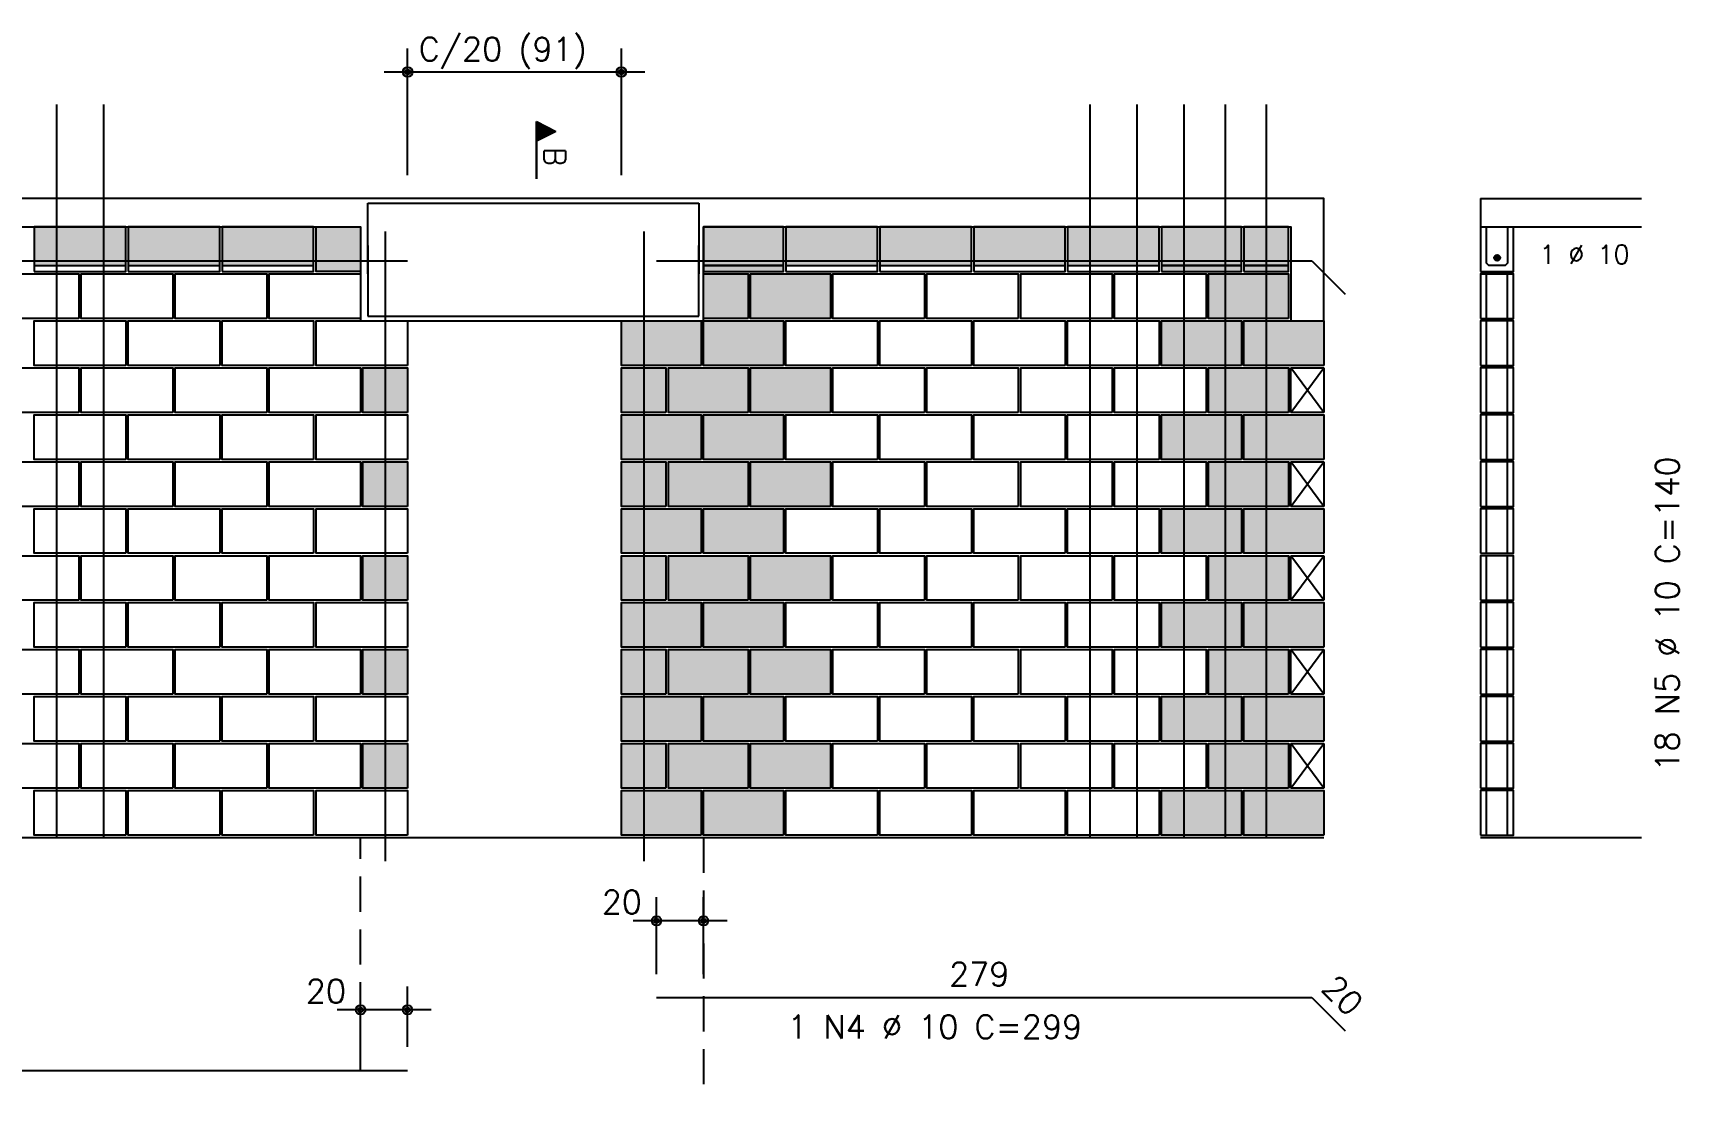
# Model space of a CAD drawing. Extents: x -1.9 to 86, y -1.6 to 61.
# Drawn here: x 50.11 to 64.12, y 20.91 to 29.89 of the extents above; entities that cross this region are included whole.
import ezdxf

# ---------------------------------------------------------------- set-up
doc = ezdxf.new("R2010")
doc.units = 0
doc.header["$MEASUREMENT"] = 0
doc.linetypes.add('ESTILO_TQS_0001', pattern=[0.45, 0.3, -0.15])
for name, color, linetype in [('PENA_01', 1, 'CONTINUOUS'), ('PENA_02', 2, 'CONTINUOUS'), ('PENA_03', 3, 'CONTINUOUS'), ('PENA_05', 5, 'CONTINUOUS'), ('PENA_09', 254, 'CONTINUOUS'), ('PENA_21', 100, 'CONTINUOUS'), ('PENA_23', 50, 'CONTINUOUS')]:
    doc.layers.add(name, color=color, linetype=linetype)
doc.styles.get("Standard").update_dxf_attribs({"font": 'ROMANS.SHX'})

msp = doc.modelspace()

# ---------------------------------------------------------------- linework, layer by layer
at = {"layer": 'PENA_01', "linetype": 'Continuous'}
for p, q in [((53.296, 28.678), (53.296, 29.755)), ((55.116, 28.678), (55.116, 29.755)), ((55.316, 29.555), (53.096, 29.555)), ((50.116, 27.908), (50.896, 27.908)), ((50.916, 27.908), (51.696, 27.908)), ((51.716, 27.908), (52.496, 27.908)), ((55.816, 27.908), (56.496, 27.908)), ((56.516, 27.908), (57.296, 27.908)), ((57.316, 27.908), (58.096, 27.908)), ((58.116, 27.908), (58.896, 27.908)), ((58.916, 27.908), (59.696, 27.908)), ((59.716, 27.908), (60.396, 27.908)), ((60.416, 27.908), (60.796, 27.908)), ((55.416, 21.876), (55.416, 22.53)), ((55.816, 21.876), (55.816, 22.53)), ((56.016, 22.33), (55.216, 22.33)), ((52.896, 21.257), (52.896, 21.771)), ((53.296, 21.257), (53.296, 21.771)), ((53.496, 21.571), (52.696, 21.571))]:
    msp.add_line(p, q, dxfattribs=at)
at = {"layer": 'PENA_01', "linetype": 'ESTILO_TQS_0001'}
for p, q in [((52.896, 21.057), (52.896, 23.038)), ((55.816, 23.038), (55.816, 19.394))]:
    msp.add_line(p, q, dxfattribs=at)
at = {"layer": 'PENA_02', "linetype": 'Continuous'}
for p, q in [((42.116, 28.238), (52.896, 28.238)), ((52.896, 28.238), (52.896, 27.438)), ((55.816, 27.438), (55.816, 28.238)), ((52.906, 27.438), (55.816, 27.438)), ((60.816, 26.658), (60.816, 27.038)), ((60.816, 27.038), (61.096, 27.038)), ((61.096, 27.038), (61.096, 26.658)), ((61.096, 26.658), (60.816, 26.658)), ((60.816, 25.858), (60.816, 26.238)), ((60.816, 26.238), (61.096, 26.238)), ((61.096, 26.238), (61.096, 25.858)), ((61.096, 25.858), (60.816, 25.858)), ((60.816, 25.058), (60.816, 25.438)), ((60.816, 25.438), (61.096, 25.438)), ((61.096, 25.438), (61.096, 25.058)), ((61.096, 25.058), (60.816, 25.058)), ((60.816, 24.258), (60.816, 24.638)), ((60.816, 24.638), (61.096, 24.638)), ((61.096, 24.638), (61.096, 24.258)), ((61.096, 24.258), (60.816, 24.258)), ((60.816, 23.458), (60.816, 23.838)), ((60.816, 23.838), (61.096, 23.838)), ((61.096, 23.838), (61.096, 23.458)), ((61.096, 23.458), (60.816, 23.458)), ((49.296, 23.038), (61.096, 23.038))]:
    msp.add_line(p, q, dxfattribs=at)
for points in [[(55.816, 28.238), (60.816, 28.238), (60.816, 27.438), (61.096, 27.438), (61.096, 28.478), (33.916, 28.478), (33.916, 27.438), (34.196, 27.438), (34.196, 28.238), (39.196, 28.238)], [(50.116, 27.858), (50.896, 27.858), (50.896, 28.238), (50.116, 28.238), (50.116, 27.858)], [(50.916, 27.858), (51.696, 27.858), (51.696, 28.238), (50.916, 28.238), (50.916, 27.858)], [(51.716, 27.858), (52.496, 27.858), (52.496, 28.238), (51.716, 28.238), (51.716, 27.858)], [(52.896, 27.858), (52.516, 27.858), (52.516, 28.238), (52.896, 28.238), (52.896, 27.858)], [(55.816, 27.858), (56.496, 27.858), (56.496, 28.238), (55.816, 28.238), (55.816, 27.858)], [(56.516, 27.858), (57.296, 27.858), (57.296, 28.238), (56.516, 28.238), (56.516, 27.858)], [(57.316, 27.858), (58.096, 27.858), (58.096, 28.238), (57.316, 28.238), (57.316, 27.858)], [(58.116, 27.858), (58.896, 27.858), (58.896, 28.238), (58.116, 28.238), (58.116, 27.858)], [(58.916, 27.858), (59.696, 27.858), (59.696, 28.238), (58.916, 28.238), (58.916, 27.858)], [(59.716, 27.858), (60.396, 27.858), (60.396, 28.238), (59.716, 28.238), (59.716, 27.858)], [(60.416, 27.858), (60.796, 27.858), (60.796, 28.238), (60.416, 28.238), (60.416, 27.858)], [(50.496, 27.458), (49.716, 27.458), (49.716, 27.838), (50.496, 27.838), (50.496, 27.458)], [(51.296, 27.458), (50.516, 27.458), (50.516, 27.838), (51.296, 27.838), (51.296, 27.458)], [(52.096, 27.458), (51.316, 27.458), (51.316, 27.838), (52.096, 27.838), (52.096, 27.458)], [(52.896, 27.458), (52.116, 27.458), (52.116, 27.838), (52.896, 27.838), (52.896, 27.458)], [(56.196, 27.458), (55.816, 27.458), (55.816, 27.838), (56.196, 27.838), (56.196, 27.458)], [(56.896, 27.458), (56.216, 27.458), (56.216, 27.838), (56.896, 27.838), (56.896, 27.458)], [(57.696, 27.458), (56.916, 27.458), (56.916, 27.838), (57.696, 27.838), (57.696, 27.458)], [(58.496, 27.458), (57.716, 27.458), (57.716, 27.838), (58.496, 27.838), (58.496, 27.458)], [(59.296, 27.458), (58.516, 27.458), (58.516, 27.838), (59.296, 27.838), (59.296, 27.458)], [(60.096, 27.458), (59.316, 27.458), (59.316, 27.838), (60.096, 27.838), (60.096, 27.458)], [(60.796, 27.458), (60.116, 27.458), (60.116, 27.838), (60.796, 27.838), (60.796, 27.458)], [(50.896, 27.058), (50.116, 27.058), (50.116, 27.438), (50.896, 27.438), (50.896, 27.058)], [(51.696, 27.058), (50.916, 27.058), (50.916, 27.438), (51.696, 27.438), (51.696, 27.058)], [(52.496, 27.058), (51.716, 27.058), (51.716, 27.438), (52.496, 27.438), (52.496, 27.058)], [(53.296, 27.058), (52.516, 27.058), (52.516, 27.438), (53.296, 27.438), (53.296, 27.058)], [(55.796, 27.058), (55.116, 27.058), (55.116, 27.438), (55.796, 27.438), (55.796, 27.058)], [(56.496, 27.058), (55.816, 27.058), (55.816, 27.438), (56.496, 27.438), (56.496, 27.058)], [(57.296, 27.058), (56.516, 27.058), (56.516, 27.438), (57.296, 27.438), (57.296, 27.058)], [(58.096, 27.058), (57.316, 27.058), (57.316, 27.438), (58.096, 27.438), (58.096, 27.058)], [(58.896, 27.058), (58.116, 27.058), (58.116, 27.438), (58.896, 27.438), (58.896, 27.058)], [(59.696, 27.058), (58.916, 27.058), (58.916, 27.438), (59.696, 27.438), (59.696, 27.058)], [(60.396, 27.058), (59.716, 27.058), (59.716, 27.438), (60.396, 27.438), (60.396, 27.058)], [(61.096, 27.058), (60.416, 27.058), (60.416, 27.438), (61.096, 27.438), (61.096, 27.058)], [(50.496, 26.658), (49.716, 26.658), (49.716, 27.038), (50.496, 27.038), (50.496, 26.658)], [(51.296, 26.658), (50.516, 26.658), (50.516, 27.038), (51.296, 27.038), (51.296, 26.658)], [(52.096, 26.658), (51.316, 26.658), (51.316, 27.038), (52.096, 27.038), (52.096, 26.658)], [(52.896, 26.658), (52.116, 26.658), (52.116, 27.038), (52.896, 27.038), (52.896, 26.658)], [(53.296, 26.658), (52.916, 26.658), (52.916, 27.038), (53.296, 27.038), (53.296, 26.658)], [(55.496, 26.658), (55.116, 26.658), (55.116, 27.038), (55.496, 27.038), (55.496, 26.658)], [(56.196, 26.658), (55.516, 26.658), (55.516, 27.038), (56.196, 27.038), (56.196, 26.658)], [(56.896, 26.658), (56.216, 26.658), (56.216, 27.038), (56.896, 27.038), (56.896, 26.658)], [(57.696, 26.658), (56.916, 26.658), (56.916, 27.038), (57.696, 27.038), (57.696, 26.658)], [(58.496, 26.658), (57.716, 26.658), (57.716, 27.038), (58.496, 27.038), (58.496, 26.658)], [(59.296, 26.658), (58.516, 26.658), (58.516, 27.038), (59.296, 27.038), (59.296, 26.658)], [(60.096, 26.658), (59.316, 26.658), (59.316, 27.038), (60.096, 27.038), (60.096, 26.658)], [(60.796, 26.658), (60.116, 26.658), (60.116, 27.038), (60.796, 27.038), (60.796, 26.658)], [(50.896, 26.258), (50.116, 26.258), (50.116, 26.638), (50.896, 26.638), (50.896, 26.258)], [(51.696, 26.258), (50.916, 26.258), (50.916, 26.638), (51.696, 26.638), (51.696, 26.258)], [(52.496, 26.258), (51.716, 26.258), (51.716, 26.638), (52.496, 26.638), (52.496, 26.258)], [(53.296, 26.258), (52.516, 26.258), (52.516, 26.638), (53.296, 26.638), (53.296, 26.258)], [(55.796, 26.258), (55.116, 26.258), (55.116, 26.638), (55.796, 26.638), (55.796, 26.258)], [(56.496, 26.258), (55.816, 26.258), (55.816, 26.638), (56.496, 26.638), (56.496, 26.258)], [(57.296, 26.258), (56.516, 26.258), (56.516, 26.638), (57.296, 26.638), (57.296, 26.258)], [(58.096, 26.258), (57.316, 26.258), (57.316, 26.638), (58.096, 26.638), (58.096, 26.258)], [(58.896, 26.258), (58.116, 26.258), (58.116, 26.638), (58.896, 26.638), (58.896, 26.258)], [(59.696, 26.258), (58.916, 26.258), (58.916, 26.638), (59.696, 26.638), (59.696, 26.258)], [(60.396, 26.258), (59.716, 26.258), (59.716, 26.638), (60.396, 26.638), (60.396, 26.258)], [(61.096, 26.258), (60.416, 26.258), (60.416, 26.638), (61.096, 26.638), (61.096, 26.258)], [(50.496, 25.858), (49.716, 25.858), (49.716, 26.238), (50.496, 26.238), (50.496, 25.858)], [(51.296, 25.858), (50.516, 25.858), (50.516, 26.238), (51.296, 26.238), (51.296, 25.858)], [(52.096, 25.858), (51.316, 25.858), (51.316, 26.238), (52.096, 26.238), (52.096, 25.858)], [(52.896, 25.858), (52.116, 25.858), (52.116, 26.238), (52.896, 26.238), (52.896, 25.858)], [(53.296, 25.858), (52.916, 25.858), (52.916, 26.238), (53.296, 26.238), (53.296, 25.858)], [(55.496, 25.858), (55.116, 25.858), (55.116, 26.238), (55.496, 26.238), (55.496, 25.858)], [(56.196, 25.858), (55.516, 25.858), (55.516, 26.238), (56.196, 26.238), (56.196, 25.858)], [(56.896, 25.858), (56.216, 25.858), (56.216, 26.238), (56.896, 26.238), (56.896, 25.858)], [(57.696, 25.858), (56.916, 25.858), (56.916, 26.238), (57.696, 26.238), (57.696, 25.858)], [(58.496, 25.858), (57.716, 25.858), (57.716, 26.238), (58.496, 26.238), (58.496, 25.858)], [(59.296, 25.858), (58.516, 25.858), (58.516, 26.238), (59.296, 26.238), (59.296, 25.858)], [(60.096, 25.858), (59.316, 25.858), (59.316, 26.238), (60.096, 26.238), (60.096, 25.858)], [(60.796, 25.858), (60.116, 25.858), (60.116, 26.238), (60.796, 26.238), (60.796, 25.858)], [(50.896, 25.458), (50.116, 25.458), (50.116, 25.838), (50.896, 25.838), (50.896, 25.458)], [(51.696, 25.458), (50.916, 25.458), (50.916, 25.838), (51.696, 25.838), (51.696, 25.458)], [(52.496, 25.458), (51.716, 25.458), (51.716, 25.838), (52.496, 25.838), (52.496, 25.458)], [(53.296, 25.458), (52.516, 25.458), (52.516, 25.838), (53.296, 25.838), (53.296, 25.458)], [(55.796, 25.458), (55.116, 25.458), (55.116, 25.838), (55.796, 25.838), (55.796, 25.458)], [(56.496, 25.458), (55.816, 25.458), (55.816, 25.838), (56.496, 25.838), (56.496, 25.458)], [(57.296, 25.458), (56.516, 25.458), (56.516, 25.838), (57.296, 25.838), (57.296, 25.458)], [(58.096, 25.458), (57.316, 25.458), (57.316, 25.838), (58.096, 25.838), (58.096, 25.458)], [(58.896, 25.458), (58.116, 25.458), (58.116, 25.838), (58.896, 25.838), (58.896, 25.458)], [(59.696, 25.458), (58.916, 25.458), (58.916, 25.838), (59.696, 25.838), (59.696, 25.458)], [(60.396, 25.458), (59.716, 25.458), (59.716, 25.838), (60.396, 25.838), (60.396, 25.458)], [(61.096, 25.458), (60.416, 25.458), (60.416, 25.838), (61.096, 25.838), (61.096, 25.458)], [(50.496, 25.058), (49.716, 25.058), (49.716, 25.438), (50.496, 25.438), (50.496, 25.058)], [(51.296, 25.058), (50.516, 25.058), (50.516, 25.438), (51.296, 25.438), (51.296, 25.058)], [(52.096, 25.058), (51.316, 25.058), (51.316, 25.438), (52.096, 25.438), (52.096, 25.058)], [(52.896, 25.058), (52.116, 25.058), (52.116, 25.438), (52.896, 25.438), (52.896, 25.058)], [(53.296, 25.058), (52.916, 25.058), (52.916, 25.438), (53.296, 25.438), (53.296, 25.058)], [(55.496, 25.058), (55.116, 25.058), (55.116, 25.438), (55.496, 25.438), (55.496, 25.058)], [(56.196, 25.058), (55.516, 25.058), (55.516, 25.438), (56.196, 25.438), (56.196, 25.058)], [(56.896, 25.058), (56.216, 25.058), (56.216, 25.438), (56.896, 25.438), (56.896, 25.058)], [(57.696, 25.058), (56.916, 25.058), (56.916, 25.438), (57.696, 25.438), (57.696, 25.058)], [(58.496, 25.058), (57.716, 25.058), (57.716, 25.438), (58.496, 25.438), (58.496, 25.058)], [(59.296, 25.058), (58.516, 25.058), (58.516, 25.438), (59.296, 25.438), (59.296, 25.058)], [(60.096, 25.058), (59.316, 25.058), (59.316, 25.438), (60.096, 25.438), (60.096, 25.058)], [(60.796, 25.058), (60.116, 25.058), (60.116, 25.438), (60.796, 25.438), (60.796, 25.058)], [(50.896, 24.658), (50.116, 24.658), (50.116, 25.038), (50.896, 25.038), (50.896, 24.658)], [(51.696, 24.658), (50.916, 24.658), (50.916, 25.038), (51.696, 25.038), (51.696, 24.658)], [(52.496, 24.658), (51.716, 24.658), (51.716, 25.038), (52.496, 25.038), (52.496, 24.658)], [(53.296, 24.658), (52.516, 24.658), (52.516, 25.038), (53.296, 25.038), (53.296, 24.658)], [(55.796, 24.658), (55.116, 24.658), (55.116, 25.038), (55.796, 25.038), (55.796, 24.658)], [(56.496, 24.658), (55.816, 24.658), (55.816, 25.038), (56.496, 25.038), (56.496, 24.658)], [(57.296, 24.658), (56.516, 24.658), (56.516, 25.038), (57.296, 25.038), (57.296, 24.658)], [(58.096, 24.658), (57.316, 24.658), (57.316, 25.038), (58.096, 25.038), (58.096, 24.658)], [(58.896, 24.658), (58.116, 24.658), (58.116, 25.038), (58.896, 25.038), (58.896, 24.658)], [(59.696, 24.658), (58.916, 24.658), (58.916, 25.038), (59.696, 25.038), (59.696, 24.658)], [(60.396, 24.658), (59.716, 24.658), (59.716, 25.038), (60.396, 25.038), (60.396, 24.658)], [(61.096, 24.658), (60.416, 24.658), (60.416, 25.038), (61.096, 25.038), (61.096, 24.658)], [(50.496, 24.258), (49.716, 24.258), (49.716, 24.638), (50.496, 24.638), (50.496, 24.258)], [(51.296, 24.258), (50.516, 24.258), (50.516, 24.638), (51.296, 24.638), (51.296, 24.258)], [(52.096, 24.258), (51.316, 24.258), (51.316, 24.638), (52.096, 24.638), (52.096, 24.258)], [(52.896, 24.258), (52.116, 24.258), (52.116, 24.638), (52.896, 24.638), (52.896, 24.258)], [(53.296, 24.258), (52.916, 24.258), (52.916, 24.638), (53.296, 24.638), (53.296, 24.258)], [(55.496, 24.258), (55.116, 24.258), (55.116, 24.638), (55.496, 24.638), (55.496, 24.258)], [(56.196, 24.258), (55.516, 24.258), (55.516, 24.638), (56.196, 24.638), (56.196, 24.258)], [(56.896, 24.258), (56.216, 24.258), (56.216, 24.638), (56.896, 24.638), (56.896, 24.258)], [(57.696, 24.258), (56.916, 24.258), (56.916, 24.638), (57.696, 24.638), (57.696, 24.258)], [(58.496, 24.258), (57.716, 24.258), (57.716, 24.638), (58.496, 24.638), (58.496, 24.258)], [(59.296, 24.258), (58.516, 24.258), (58.516, 24.638), (59.296, 24.638), (59.296, 24.258)], [(60.096, 24.258), (59.316, 24.258), (59.316, 24.638), (60.096, 24.638), (60.096, 24.258)], [(60.796, 24.258), (60.116, 24.258), (60.116, 24.638), (60.796, 24.638), (60.796, 24.258)], [(50.896, 23.858), (50.116, 23.858), (50.116, 24.238), (50.896, 24.238), (50.896, 23.858)], [(51.696, 23.858), (50.916, 23.858), (50.916, 24.238), (51.696, 24.238), (51.696, 23.858)], [(52.496, 23.858), (51.716, 23.858), (51.716, 24.238), (52.496, 24.238), (52.496, 23.858)], [(53.296, 23.858), (52.516, 23.858), (52.516, 24.238), (53.296, 24.238), (53.296, 23.858)], [(55.796, 23.858), (55.116, 23.858), (55.116, 24.238), (55.796, 24.238), (55.796, 23.858)], [(56.496, 23.858), (55.816, 23.858), (55.816, 24.238), (56.496, 24.238), (56.496, 23.858)], [(57.296, 23.858), (56.516, 23.858), (56.516, 24.238), (57.296, 24.238), (57.296, 23.858)], [(58.096, 23.858), (57.316, 23.858), (57.316, 24.238), (58.096, 24.238), (58.096, 23.858)], [(58.896, 23.858), (58.116, 23.858), (58.116, 24.238), (58.896, 24.238), (58.896, 23.858)], [(59.696, 23.858), (58.916, 23.858), (58.916, 24.238), (59.696, 24.238), (59.696, 23.858)], [(60.396, 23.858), (59.716, 23.858), (59.716, 24.238), (60.396, 24.238), (60.396, 23.858)], [(61.096, 23.858), (60.416, 23.858), (60.416, 24.238), (61.096, 24.238), (61.096, 23.858)], [(50.496, 23.458), (49.716, 23.458), (49.716, 23.838), (50.496, 23.838), (50.496, 23.458)], [(51.296, 23.458), (50.516, 23.458), (50.516, 23.838), (51.296, 23.838), (51.296, 23.458)], [(52.096, 23.458), (51.316, 23.458), (51.316, 23.838), (52.096, 23.838), (52.096, 23.458)], [(52.896, 23.458), (52.116, 23.458), (52.116, 23.838), (52.896, 23.838), (52.896, 23.458)], [(53.296, 23.458), (52.916, 23.458), (52.916, 23.838), (53.296, 23.838), (53.296, 23.458)], [(55.496, 23.458), (55.116, 23.458), (55.116, 23.838), (55.496, 23.838), (55.496, 23.458)], [(56.196, 23.458), (55.516, 23.458), (55.516, 23.838), (56.196, 23.838), (56.196, 23.458)], [(56.896, 23.458), (56.216, 23.458), (56.216, 23.838), (56.896, 23.838), (56.896, 23.458)], [(57.696, 23.458), (56.916, 23.458), (56.916, 23.838), (57.696, 23.838), (57.696, 23.458)], [(58.496, 23.458), (57.716, 23.458), (57.716, 23.838), (58.496, 23.838), (58.496, 23.458)], [(59.296, 23.458), (58.516, 23.458), (58.516, 23.838), (59.296, 23.838), (59.296, 23.458)], [(60.096, 23.458), (59.316, 23.458), (59.316, 23.838), (60.096, 23.838), (60.096, 23.458)], [(60.796, 23.458), (60.116, 23.458), (60.116, 23.838), (60.796, 23.838), (60.796, 23.458)], [(50.896, 23.058), (50.116, 23.058), (50.116, 23.438), (50.896, 23.438), (50.896, 23.058)], [(51.696, 23.058), (50.916, 23.058), (50.916, 23.438), (51.696, 23.438), (51.696, 23.058)], [(52.496, 23.058), (51.716, 23.058), (51.716, 23.438), (52.496, 23.438), (52.496, 23.058)], [(53.296, 23.058), (52.516, 23.058), (52.516, 23.438), (53.296, 23.438), (53.296, 23.058)], [(55.796, 23.058), (55.116, 23.058), (55.116, 23.438), (55.796, 23.438), (55.796, 23.058)], [(56.496, 23.058), (55.816, 23.058), (55.816, 23.438), (56.496, 23.438), (56.496, 23.058)], [(57.296, 23.058), (56.516, 23.058), (56.516, 23.438), (57.296, 23.438), (57.296, 23.058)], [(58.096, 23.058), (57.316, 23.058), (57.316, 23.438), (58.096, 23.438), (58.096, 23.058)], [(58.896, 23.058), (58.116, 23.058), (58.116, 23.438), (58.896, 23.438), (58.896, 23.058)], [(59.696, 23.058), (58.916, 23.058), (58.916, 23.438), (59.696, 23.438), (59.696, 23.058)], [(60.396, 23.058), (59.716, 23.058), (59.716, 23.438), (60.396, 23.438), (60.396, 23.058)], [(61.096, 23.058), (60.416, 23.058), (60.416, 23.438), (61.096, 23.438), (61.096, 23.058)]]:
    msp.add_lwpolyline(points, dxfattribs=at)
for centre, radius in [((53.296, 29.555), 0.0416), ((53.296, 29.555), 0.0208), ((55.116, 29.555), 0.0416), ((55.116, 29.555), 0.0208), ((55.416, 22.33), 0.04), ((55.416, 22.33), 0.02), ((55.816, 22.33), 0.04), ((55.816, 22.33), 0.02), ((52.896, 21.571), 0.04), ((52.896, 21.571), 0.02), ((53.296, 21.571), 0.04), ((53.296, 21.571), 0.02)]:
    msp.add_circle(centre, radius, dxfattribs=at)
at = {"layer": 'PENA_03', "linetype": 'Continuous'}
for p, q in [((54.392, 28.646), (54.392, 29.133)), ((54.392, 29.133), (54.558, 29.05)), ((54.393, 29.132), (54.393, 28.968)), ((54.393, 29.132), (54.557, 29.05)), ((54.557, 29.05), (54.393, 28.968)), ((54.558, 29.05), (54.393, 28.967)), ((54.405, 29.126), (54.405, 28.973)), ((54.418, 29.12), (54.418, 28.979)), ((54.431, 29.113), (54.431, 28.986)), ((54.443, 29.107), (54.443, 28.992)), ((54.456, 29.101), (54.456, 28.999)), ((54.469, 29.094), (54.469, 29.005)), ((54.482, 29.088), (54.482, 29.011)), ((54.495, 29.082), (54.495, 29.018)), ((54.507, 29.075), (54.507, 29.024)), ((54.52, 29.069), (54.52, 29.031)), ((54.533, 29.062), (54.533, 29.037)), ((54.546, 29.056), (54.546, 29.043)), ((54.393, 28.967), (54.393, 28.646)), ((62.432, 28.478), (62.432, 27.858)), ((62.432, 28.478), (63.803, 28.478)), ((62.432, 28.238), (63.803, 28.238)), ((62.432, 27.838), (62.712, 27.838)), ((62.482, 27.458), (62.482, 27.838)), ((62.662, 27.458), (62.662, 27.838)), ((62.482, 27.058), (62.482, 27.438)), ((62.662, 27.058), (62.662, 27.438)), ((61.096, 26.658), (60.816, 27.038)), ((60.816, 26.658), (61.096, 27.038)), ((62.482, 26.658), (62.482, 27.038)), ((62.662, 26.658), (62.662, 27.038)), ((62.482, 26.258), (62.482, 26.638)), ((62.662, 26.258), (62.662, 26.638)), ((61.096, 25.858), (60.816, 26.238)), ((60.816, 25.858), (61.096, 26.238)), ((62.482, 25.858), (62.482, 26.238)), ((62.662, 25.858), (62.662, 26.238)), ((62.482, 25.458), (62.482, 25.838)), ((62.662, 25.458), (62.662, 25.838)), ((61.096, 25.058), (60.816, 25.438)), ((60.816, 25.058), (61.096, 25.438)), ((62.482, 25.058), (62.482, 25.438)), ((62.662, 25.058), (62.662, 25.438)), ((62.482, 24.658), (62.482, 25.038)), ((62.662, 24.658), (62.662, 25.038)), ((61.096, 24.258), (60.816, 24.638)), ((60.816, 24.258), (61.096, 24.638)), ((62.482, 24.258), (62.482, 24.638)), ((62.662, 24.258), (62.662, 24.638)), ((62.482, 23.858), (62.482, 24.238)), ((62.662, 23.858), (62.662, 24.238)), ((61.096, 23.458), (60.816, 23.838)), ((60.816, 23.458), (61.096, 23.838)), ((62.482, 23.458), (62.482, 23.838)), ((62.662, 23.458), (62.662, 23.838)), ((62.482, 23.058), (62.482, 23.438)), ((62.662, 23.058), (62.662, 23.438)), ((62.432, 23.038), (63.803, 23.038))]:
    msp.add_line(p, q, dxfattribs=at)
for points in [[(62.432, 27.858), (62.712, 27.858), (62.712, 28.238)], [(62.662, 28.238), (62.662, 27.928), (62.642, 27.908), (62.502, 27.908), (62.482, 27.928), (62.482, 28.238)], [(62.432, 27.458), (62.712, 27.458), (62.712, 27.838), (62.432, 27.838), (62.432, 27.458)], [(62.432, 27.058), (62.712, 27.058), (62.712, 27.438), (62.432, 27.438), (62.432, 27.058)], [(62.432, 26.658), (62.712, 26.658), (62.712, 27.038), (62.432, 27.038), (62.432, 26.658)], [(62.432, 26.258), (62.712, 26.258), (62.712, 26.638), (62.432, 26.638), (62.432, 26.258)], [(62.432, 25.858), (62.712, 25.858), (62.712, 26.238), (62.432, 26.238), (62.432, 25.858)], [(62.432, 25.458), (62.712, 25.458), (62.712, 25.838), (62.432, 25.838), (62.432, 25.458)], [(62.432, 25.058), (62.712, 25.058), (62.712, 25.438), (62.432, 25.438), (62.432, 25.058)], [(62.432, 24.658), (62.712, 24.658), (62.712, 25.038), (62.432, 25.038), (62.432, 24.658)], [(62.432, 24.258), (62.712, 24.258), (62.712, 24.638), (62.432, 24.638), (62.432, 24.258)], [(62.432, 23.858), (62.712, 23.858), (62.712, 24.238), (62.432, 24.238), (62.432, 23.858)], [(62.432, 23.458), (62.712, 23.458), (62.712, 23.838), (62.432, 23.838), (62.432, 23.458)], [(62.432, 23.058), (62.712, 23.058), (62.712, 23.438), (62.432, 23.438), (62.432, 23.058)]]:
    msp.add_lwpolyline(points, dxfattribs=at)
msp.add_circle((62.574, 27.973), 0.025, dxfattribs=at)
for points in [[(62.599, 27.973), (62.561, 27.995), (62.55, 27.981)], [(62.599, 27.973), (62.55, 27.981), (62.55, 27.964)], [(62.599, 27.973), (62.55, 27.964), (62.561, 27.951)], [(62.599, 27.973), (62.578, 27.998), (62.561, 27.995)], [(62.599, 27.973), (62.561, 27.951), (62.578, 27.948)], [(62.599, 27.973), (62.593, 27.989), (62.578, 27.998)], [(62.599, 27.973), (62.578, 27.948), (62.593, 27.957)], [(62.599, 27.973), (62.593, 27.957), (62.599, 27.973)]]:
    msp.add_solid(points, dxfattribs=at)
at = {"layer": 'PENA_05', "linetype": 'Continuous'}
for p, q in [((52.956, 27.838), (52.956, 28.438)), ((52.956, 28.438), (55.776, 28.438)), ((55.776, 28.438), (55.776, 27.838)), ((52.956, 28.078), (52.956, 27.478)), ((55.776, 27.478), (55.776, 28.078)), ((41.716, 27.948), (53.296, 27.948)), ((55.416, 27.948), (60.996, 27.948)), ((60.996, 27.948), (61.278, 27.665)), ((52.956, 27.478), (55.776, 27.478)), ((55.416, 21.676), (60.996, 21.676)), ((60.996, 21.676), (61.278, 21.393)), ((41.716, 21.057), (53.296, 21.057))]:
    msp.add_line(p, q, dxfattribs=at)
for points in [[(50.306, 29.278), (50.306, 23.038)], [(50.706, 29.278), (50.706, 23.038)], [(59.106, 29.278), (59.106, 23.038)], [(59.506, 29.278), (59.506, 23.038)], [(59.906, 29.278), (59.906, 23.038)], [(60.256, 29.278), (60.256, 23.038)], [(60.606, 29.278), (60.606, 23.038)], [(53.106, 28.198), (53.106, 22.838)], [(55.306, 28.198), (55.306, 22.838)]]:
    msp.add_lwpolyline(points, dxfattribs=at)
at = {"layer": 'PENA_09', "linetype": 'Continuous'}
for points in [[(50.116, 27.908), (50.896, 27.908), (50.896, 28.238), (50.116, 28.238), (50.116, 27.908)], [(50.916, 27.908), (51.696, 27.908), (51.696, 28.238), (50.916, 28.238), (50.916, 27.908)], [(51.716, 27.908), (52.496, 27.908), (52.496, 28.238), (51.716, 28.238), (51.716, 27.908)], [(55.816, 27.908), (56.496, 27.908), (56.496, 28.238), (55.816, 28.238), (55.816, 27.908)], [(56.516, 27.908), (57.296, 27.908), (57.296, 28.238), (56.516, 28.238), (56.516, 27.908)], [(57.316, 27.908), (58.096, 27.908), (58.096, 28.238), (57.316, 28.238), (57.316, 27.908)], [(58.116, 27.908), (58.896, 27.908), (58.896, 28.238), (58.116, 28.238), (58.116, 27.908)], [(58.916, 27.908), (59.696, 27.908), (59.696, 28.238), (58.916, 28.238), (58.916, 27.908)], [(59.716, 27.908), (60.396, 27.908), (60.396, 28.238), (59.716, 28.238), (59.716, 27.908)], [(60.416, 27.908), (60.796, 27.908), (60.796, 28.238), (60.416, 28.238), (60.416, 27.908)]]:
    msp.add_lwpolyline(points, dxfattribs=at)
for points in [[(50.116, 27.908), (50.896, 27.908), (50.896, 28.238)], [(50.116, 27.908), (50.896, 28.238), (50.116, 28.238)], [(50.116, 27.908), (50.116, 28.238), (50.116, 27.908)], [(50.916, 27.908), (51.696, 27.908), (51.696, 28.238)], [(50.916, 27.908), (51.696, 28.238), (50.916, 28.238)], [(50.916, 27.908), (50.916, 28.238), (50.916, 27.908)], [(51.716, 27.908), (52.496, 27.908), (52.496, 28.238)], [(51.716, 27.908), (52.496, 28.238), (51.716, 28.238)], [(51.716, 27.908), (51.716, 28.238), (51.716, 27.908)], [(55.816, 27.908), (56.496, 27.908), (56.496, 28.238)], [(55.816, 27.908), (56.496, 28.238), (55.816, 28.238)], [(55.816, 27.908), (55.816, 28.238), (55.816, 27.908)], [(56.516, 27.908), (57.296, 27.908), (57.296, 28.238)], [(56.516, 27.908), (57.296, 28.238), (56.516, 28.238)], [(56.516, 27.908), (56.516, 28.238), (56.516, 27.908)], [(57.316, 27.908), (58.096, 27.908), (58.096, 28.238)], [(57.316, 27.908), (58.096, 28.238), (57.316, 28.238)], [(57.316, 27.908), (57.316, 28.238), (57.316, 27.908)], [(58.116, 27.908), (58.896, 27.908), (58.896, 28.238)], [(58.116, 27.908), (58.896, 28.238), (58.116, 28.238)], [(58.116, 27.908), (58.116, 28.238), (58.116, 27.908)], [(58.916, 27.908), (59.696, 27.908), (59.696, 28.238)], [(58.916, 27.908), (59.696, 28.238), (58.916, 28.238)], [(58.916, 27.908), (58.916, 28.238), (58.916, 27.908)], [(59.716, 27.908), (60.396, 27.908), (60.396, 28.238)], [(59.716, 27.908), (60.396, 28.238), (59.716, 28.238)], [(59.716, 27.908), (59.716, 28.238), (59.716, 27.908)], [(60.416, 27.908), (60.796, 27.908), (60.796, 28.238)], [(60.416, 27.908), (60.796, 28.238), (60.416, 28.238)], [(60.416, 27.908), (60.416, 28.238), (60.416, 27.908)]]:
    msp.add_solid(points, dxfattribs=at)
at = {"layer": 'PENA_21', "linetype": 'Continuous'}
for points in [[(55.816, 27.858), (56.496, 27.858), (56.496, 27.908), (55.816, 27.908), (55.816, 27.858)], [(59.716, 27.858), (60.396, 27.858), (60.396, 27.908), (59.716, 27.908), (59.716, 27.858)], [(56.896, 27.458), (56.216, 27.458), (56.216, 27.838), (56.896, 27.838), (56.896, 27.458)], [(60.796, 27.458), (60.116, 27.458), (60.116, 27.838), (60.796, 27.838), (60.796, 27.458)], [(55.796, 27.058), (55.116, 27.058), (55.116, 27.438), (55.796, 27.438), (55.796, 27.058)], [(56.496, 27.058), (55.816, 27.058), (55.816, 27.438), (56.496, 27.438), (56.496, 27.058)], [(60.396, 27.058), (59.716, 27.058), (59.716, 27.438), (60.396, 27.438), (60.396, 27.058)], [(61.096, 27.058), (60.416, 27.058), (60.416, 27.438), (61.096, 27.438), (61.096, 27.058)], [(56.196, 26.658), (55.516, 26.658), (55.516, 27.038), (56.196, 27.038), (56.196, 26.658)], [(56.896, 26.658), (56.216, 26.658), (56.216, 27.038), (56.896, 27.038), (56.896, 26.658)], [(60.796, 26.658), (60.116, 26.658), (60.116, 27.038), (60.796, 27.038), (60.796, 26.658)], [(55.796, 26.258), (55.116, 26.258), (55.116, 26.638), (55.796, 26.638), (55.796, 26.258)], [(56.496, 26.258), (55.816, 26.258), (55.816, 26.638), (56.496, 26.638), (56.496, 26.258)], [(60.396, 26.258), (59.716, 26.258), (59.716, 26.638), (60.396, 26.638), (60.396, 26.258)], [(61.096, 26.258), (60.416, 26.258), (60.416, 26.638), (61.096, 26.638), (61.096, 26.258)], [(56.196, 25.858), (55.516, 25.858), (55.516, 26.238), (56.196, 26.238), (56.196, 25.858)], [(56.896, 25.858), (56.216, 25.858), (56.216, 26.238), (56.896, 26.238), (56.896, 25.858)], [(60.796, 25.858), (60.116, 25.858), (60.116, 26.238), (60.796, 26.238), (60.796, 25.858)], [(55.796, 25.458), (55.116, 25.458), (55.116, 25.838), (55.796, 25.838), (55.796, 25.458)], [(56.496, 25.458), (55.816, 25.458), (55.816, 25.838), (56.496, 25.838), (56.496, 25.458)], [(60.396, 25.458), (59.716, 25.458), (59.716, 25.838), (60.396, 25.838), (60.396, 25.458)], [(61.096, 25.458), (60.416, 25.458), (60.416, 25.838), (61.096, 25.838), (61.096, 25.458)], [(56.196, 25.058), (55.516, 25.058), (55.516, 25.438), (56.196, 25.438), (56.196, 25.058)], [(56.896, 25.058), (56.216, 25.058), (56.216, 25.438), (56.896, 25.438), (56.896, 25.058)], [(60.796, 25.058), (60.116, 25.058), (60.116, 25.438), (60.796, 25.438), (60.796, 25.058)], [(55.796, 24.658), (55.116, 24.658), (55.116, 25.038), (55.796, 25.038), (55.796, 24.658)], [(56.496, 24.658), (55.816, 24.658), (55.816, 25.038), (56.496, 25.038), (56.496, 24.658)], [(60.396, 24.658), (59.716, 24.658), (59.716, 25.038), (60.396, 25.038), (60.396, 24.658)], [(61.096, 24.658), (60.416, 24.658), (60.416, 25.038), (61.096, 25.038), (61.096, 24.658)], [(56.196, 24.258), (55.516, 24.258), (55.516, 24.638), (56.196, 24.638), (56.196, 24.258)], [(56.896, 24.258), (56.216, 24.258), (56.216, 24.638), (56.896, 24.638), (56.896, 24.258)], [(60.796, 24.258), (60.116, 24.258), (60.116, 24.638), (60.796, 24.638), (60.796, 24.258)], [(55.796, 23.858), (55.116, 23.858), (55.116, 24.238), (55.796, 24.238), (55.796, 23.858)], [(56.496, 23.858), (55.816, 23.858), (55.816, 24.238), (56.496, 24.238), (56.496, 23.858)], [(60.396, 23.858), (59.716, 23.858), (59.716, 24.238), (60.396, 24.238), (60.396, 23.858)], [(61.096, 23.858), (60.416, 23.858), (60.416, 24.238), (61.096, 24.238), (61.096, 23.858)], [(56.196, 23.458), (55.516, 23.458), (55.516, 23.838), (56.196, 23.838), (56.196, 23.458)], [(56.896, 23.458), (56.216, 23.458), (56.216, 23.838), (56.896, 23.838), (56.896, 23.458)], [(60.796, 23.458), (60.116, 23.458), (60.116, 23.838), (60.796, 23.838), (60.796, 23.458)], [(55.796, 23.058), (55.116, 23.058), (55.116, 23.438), (55.796, 23.438), (55.796, 23.058)], [(56.496, 23.058), (55.816, 23.058), (55.816, 23.438), (56.496, 23.438), (56.496, 23.058)], [(60.396, 23.058), (59.716, 23.058), (59.716, 23.438), (60.396, 23.438), (60.396, 23.058)], [(61.096, 23.058), (60.416, 23.058), (60.416, 23.438), (61.096, 23.438), (61.096, 23.058)]]:
    msp.add_lwpolyline(points, dxfattribs=at)
for points in [[(55.816, 27.858), (56.496, 27.858), (56.496, 27.908)], [(55.816, 27.858), (56.496, 27.908), (55.816, 27.908)], [(55.816, 27.858), (55.816, 27.908), (55.816, 27.858)], [(59.716, 27.858), (60.396, 27.858), (60.396, 27.908)], [(59.716, 27.858), (60.396, 27.908), (59.716, 27.908)], [(59.716, 27.858), (59.716, 27.908), (59.716, 27.858)], [(56.896, 27.458), (56.216, 27.458), (56.216, 27.838)], [(56.896, 27.458), (56.216, 27.838), (56.896, 27.838)], [(56.896, 27.458), (56.896, 27.838), (56.896, 27.458)], [(60.796, 27.458), (60.116, 27.458), (60.116, 27.838)], [(60.796, 27.458), (60.116, 27.838), (60.796, 27.838)], [(60.796, 27.458), (60.796, 27.838), (60.796, 27.458)], [(55.796, 27.058), (55.116, 27.058), (55.116, 27.438)], [(55.796, 27.058), (55.116, 27.438), (55.796, 27.438)], [(55.796, 27.058), (55.796, 27.438), (55.796, 27.058)], [(56.496, 27.058), (55.816, 27.058), (55.816, 27.438)], [(56.496, 27.058), (55.816, 27.438), (56.496, 27.438)], [(56.496, 27.058), (56.496, 27.438), (56.496, 27.058)], [(60.396, 27.058), (59.716, 27.058), (59.716, 27.438)], [(60.396, 27.058), (59.716, 27.438), (60.396, 27.438)], [(60.396, 27.058), (60.396, 27.438), (60.396, 27.058)], [(61.096, 27.058), (60.416, 27.058), (60.416, 27.438)], [(61.096, 27.058), (60.416, 27.438), (61.096, 27.438)], [(61.096, 27.058), (61.096, 27.438), (61.096, 27.058)], [(56.196, 26.658), (55.516, 26.658), (55.516, 27.038)], [(56.196, 26.658), (55.516, 27.038), (56.196, 27.038)], [(56.196, 26.658), (56.196, 27.038), (56.196, 26.658)], [(56.896, 26.658), (56.216, 26.658), (56.216, 27.038)], [(56.896, 26.658), (56.216, 27.038), (56.896, 27.038)], [(56.896, 26.658), (56.896, 27.038), (56.896, 26.658)], [(60.796, 26.658), (60.116, 26.658), (60.116, 27.038)], [(60.796, 26.658), (60.116, 27.038), (60.796, 27.038)], [(60.796, 26.658), (60.796, 27.038), (60.796, 26.658)], [(55.796, 26.258), (55.116, 26.258), (55.116, 26.638)], [(55.796, 26.258), (55.116, 26.638), (55.796, 26.638)], [(55.796, 26.258), (55.796, 26.638), (55.796, 26.258)], [(56.496, 26.258), (55.816, 26.258), (55.816, 26.638)], [(56.496, 26.258), (55.816, 26.638), (56.496, 26.638)], [(56.496, 26.258), (56.496, 26.638), (56.496, 26.258)], [(60.396, 26.258), (59.716, 26.258), (59.716, 26.638)], [(60.396, 26.258), (59.716, 26.638), (60.396, 26.638)], [(60.396, 26.258), (60.396, 26.638), (60.396, 26.258)], [(61.096, 26.258), (60.416, 26.258), (60.416, 26.638)], [(61.096, 26.258), (60.416, 26.638), (61.096, 26.638)], [(61.096, 26.258), (61.096, 26.638), (61.096, 26.258)], [(56.196, 25.858), (55.516, 25.858), (55.516, 26.238)], [(56.196, 25.858), (55.516, 26.238), (56.196, 26.238)], [(56.196, 25.858), (56.196, 26.238), (56.196, 25.858)], [(56.896, 25.858), (56.216, 25.858), (56.216, 26.238)], [(56.896, 25.858), (56.216, 26.238), (56.896, 26.238)], [(56.896, 25.858), (56.896, 26.238), (56.896, 25.858)], [(60.796, 25.858), (60.116, 25.858), (60.116, 26.238)], [(60.796, 25.858), (60.116, 26.238), (60.796, 26.238)], [(60.796, 25.858), (60.796, 26.238), (60.796, 25.858)], [(55.796, 25.458), (55.116, 25.458), (55.116, 25.838)], [(55.796, 25.458), (55.116, 25.838), (55.796, 25.838)], [(55.796, 25.458), (55.796, 25.838), (55.796, 25.458)], [(56.496, 25.458), (55.816, 25.458), (55.816, 25.838)], [(56.496, 25.458), (55.816, 25.838), (56.496, 25.838)], [(56.496, 25.458), (56.496, 25.838), (56.496, 25.458)], [(60.396, 25.458), (59.716, 25.458), (59.716, 25.838)], [(60.396, 25.458), (59.716, 25.838), (60.396, 25.838)], [(60.396, 25.458), (60.396, 25.838), (60.396, 25.458)], [(61.096, 25.458), (60.416, 25.458), (60.416, 25.838)], [(61.096, 25.458), (60.416, 25.838), (61.096, 25.838)], [(61.096, 25.458), (61.096, 25.838), (61.096, 25.458)], [(56.196, 25.058), (55.516, 25.058), (55.516, 25.438)], [(56.196, 25.058), (55.516, 25.438), (56.196, 25.438)], [(56.196, 25.058), (56.196, 25.438), (56.196, 25.058)], [(56.896, 25.058), (56.216, 25.058), (56.216, 25.438)], [(56.896, 25.058), (56.216, 25.438), (56.896, 25.438)], [(56.896, 25.058), (56.896, 25.438), (56.896, 25.058)], [(60.796, 25.058), (60.116, 25.058), (60.116, 25.438)], [(60.796, 25.058), (60.116, 25.438), (60.796, 25.438)], [(60.796, 25.058), (60.796, 25.438), (60.796, 25.058)], [(55.796, 24.658), (55.116, 24.658), (55.116, 25.038)], [(55.796, 24.658), (55.116, 25.038), (55.796, 25.038)], [(55.796, 24.658), (55.796, 25.038), (55.796, 24.658)], [(56.496, 24.658), (55.816, 24.658), (55.816, 25.038)], [(56.496, 24.658), (55.816, 25.038), (56.496, 25.038)], [(56.496, 24.658), (56.496, 25.038), (56.496, 24.658)], [(60.396, 24.658), (59.716, 24.658), (59.716, 25.038)], [(60.396, 24.658), (59.716, 25.038), (60.396, 25.038)], [(60.396, 24.658), (60.396, 25.038), (60.396, 24.658)], [(61.096, 24.658), (60.416, 24.658), (60.416, 25.038)], [(61.096, 24.658), (60.416, 25.038), (61.096, 25.038)], [(61.096, 24.658), (61.096, 25.038), (61.096, 24.658)], [(56.196, 24.258), (55.516, 24.258), (55.516, 24.638)], [(56.196, 24.258), (55.516, 24.638), (56.196, 24.638)], [(56.196, 24.258), (56.196, 24.638), (56.196, 24.258)], [(56.896, 24.258), (56.216, 24.258), (56.216, 24.638)], [(56.896, 24.258), (56.216, 24.638), (56.896, 24.638)], [(56.896, 24.258), (56.896, 24.638), (56.896, 24.258)], [(60.796, 24.258), (60.116, 24.258), (60.116, 24.638)], [(60.796, 24.258), (60.116, 24.638), (60.796, 24.638)], [(60.796, 24.258), (60.796, 24.638), (60.796, 24.258)], [(55.796, 23.858), (55.116, 23.858), (55.116, 24.238)], [(55.796, 23.858), (55.116, 24.238), (55.796, 24.238)], [(55.796, 23.858), (55.796, 24.238), (55.796, 23.858)], [(56.496, 23.858), (55.816, 23.858), (55.816, 24.238)], [(56.496, 23.858), (55.816, 24.238), (56.496, 24.238)], [(56.496, 23.858), (56.496, 24.238), (56.496, 23.858)], [(60.396, 23.858), (59.716, 23.858), (59.716, 24.238)], [(60.396, 23.858), (59.716, 24.238), (60.396, 24.238)], [(60.396, 23.858), (60.396, 24.238), (60.396, 23.858)], [(61.096, 23.858), (60.416, 23.858), (60.416, 24.238)], [(61.096, 23.858), (60.416, 24.238), (61.096, 24.238)], [(61.096, 23.858), (61.096, 24.238), (61.096, 23.858)], [(56.196, 23.458), (55.516, 23.458), (55.516, 23.838)], [(56.196, 23.458), (55.516, 23.838), (56.196, 23.838)], [(56.196, 23.458), (56.196, 23.838), (56.196, 23.458)], [(56.896, 23.458), (56.216, 23.458), (56.216, 23.838)], [(56.896, 23.458), (56.216, 23.838), (56.896, 23.838)], [(56.896, 23.458), (56.896, 23.838), (56.896, 23.458)], [(60.796, 23.458), (60.116, 23.458), (60.116, 23.838)], [(60.796, 23.458), (60.116, 23.838), (60.796, 23.838)], [(60.796, 23.458), (60.796, 23.838), (60.796, 23.458)], [(55.796, 23.058), (55.116, 23.058), (55.116, 23.438)], [(55.796, 23.058), (55.116, 23.438), (55.796, 23.438)], [(55.796, 23.058), (55.796, 23.438), (55.796, 23.058)], [(56.496, 23.058), (55.816, 23.058), (55.816, 23.438)], [(56.496, 23.058), (55.816, 23.438), (56.496, 23.438)], [(56.496, 23.058), (56.496, 23.438), (56.496, 23.058)], [(60.396, 23.058), (59.716, 23.058), (59.716, 23.438)], [(60.396, 23.058), (59.716, 23.438), (60.396, 23.438)], [(60.396, 23.058), (60.396, 23.438), (60.396, 23.058)], [(61.096, 23.058), (60.416, 23.058), (60.416, 23.438)], [(61.096, 23.058), (60.416, 23.438), (61.096, 23.438)], [(61.096, 23.058), (61.096, 23.438), (61.096, 23.058)]]:
    msp.add_solid(points, dxfattribs=at)
at = {"layer": 'PENA_23', "linetype": 'Continuous'}
for points in [[(52.896, 27.858), (52.516, 27.858), (52.516, 28.238), (52.896, 28.238), (52.896, 27.858)], [(60.416, 27.858), (60.796, 27.858), (60.796, 27.908), (60.416, 27.908), (60.416, 27.858)], [(56.196, 27.458), (55.816, 27.458), (55.816, 27.838), (56.196, 27.838), (56.196, 27.458)], [(53.296, 26.658), (52.916, 26.658), (52.916, 27.038), (53.296, 27.038), (53.296, 26.658)], [(55.496, 26.658), (55.116, 26.658), (55.116, 27.038), (55.496, 27.038), (55.496, 26.658)], [(53.296, 25.858), (52.916, 25.858), (52.916, 26.238), (53.296, 26.238), (53.296, 25.858)], [(55.496, 25.858), (55.116, 25.858), (55.116, 26.238), (55.496, 26.238), (55.496, 25.858)], [(53.296, 25.058), (52.916, 25.058), (52.916, 25.438), (53.296, 25.438), (53.296, 25.058)], [(55.496, 25.058), (55.116, 25.058), (55.116, 25.438), (55.496, 25.438), (55.496, 25.058)], [(53.296, 24.258), (52.916, 24.258), (52.916, 24.638), (53.296, 24.638), (53.296, 24.258)], [(55.496, 24.258), (55.116, 24.258), (55.116, 24.638), (55.496, 24.638), (55.496, 24.258)], [(53.296, 23.458), (52.916, 23.458), (52.916, 23.838), (53.296, 23.838), (53.296, 23.458)], [(55.496, 23.458), (55.116, 23.458), (55.116, 23.838), (55.496, 23.838), (55.496, 23.458)]]:
    msp.add_lwpolyline(points, dxfattribs=at)
for points in [[(52.896, 27.858), (52.516, 27.858), (52.516, 28.238)], [(52.896, 27.858), (52.516, 28.238), (52.896, 28.238)], [(52.896, 27.858), (52.896, 28.238), (52.896, 27.858)], [(60.416, 27.858), (60.796, 27.858), (60.796, 27.908)], [(60.416, 27.858), (60.796, 27.908), (60.416, 27.908)], [(60.416, 27.858), (60.416, 27.908), (60.416, 27.858)], [(56.196, 27.458), (55.816, 27.458), (55.816, 27.838)], [(56.196, 27.458), (55.816, 27.838), (56.196, 27.838)], [(56.196, 27.458), (56.196, 27.838), (56.196, 27.458)], [(53.296, 26.658), (52.916, 26.658), (52.916, 27.038)], [(53.296, 26.658), (52.916, 27.038), (53.296, 27.038)], [(53.296, 26.658), (53.296, 27.038), (53.296, 26.658)], [(55.496, 26.658), (55.116, 26.658), (55.116, 27.038)], [(55.496, 26.658), (55.116, 27.038), (55.496, 27.038)], [(55.496, 26.658), (55.496, 27.038), (55.496, 26.658)], [(53.296, 25.858), (52.916, 25.858), (52.916, 26.238)], [(53.296, 25.858), (52.916, 26.238), (53.296, 26.238)], [(53.296, 25.858), (53.296, 26.238), (53.296, 25.858)], [(55.496, 25.858), (55.116, 25.858), (55.116, 26.238)], [(55.496, 25.858), (55.116, 26.238), (55.496, 26.238)], [(55.496, 25.858), (55.496, 26.238), (55.496, 25.858)], [(53.296, 25.058), (52.916, 25.058), (52.916, 25.438)], [(53.296, 25.058), (52.916, 25.438), (53.296, 25.438)], [(53.296, 25.058), (53.296, 25.438), (53.296, 25.058)], [(55.496, 25.058), (55.116, 25.058), (55.116, 25.438)], [(55.496, 25.058), (55.116, 25.438), (55.496, 25.438)], [(55.496, 25.058), (55.496, 25.438), (55.496, 25.058)], [(53.296, 24.258), (52.916, 24.258), (52.916, 24.638)], [(53.296, 24.258), (52.916, 24.638), (53.296, 24.638)], [(53.296, 24.258), (53.296, 24.638), (53.296, 24.258)], [(55.496, 24.258), (55.116, 24.258), (55.116, 24.638)], [(55.496, 24.258), (55.116, 24.638), (55.496, 24.638)], [(55.496, 24.258), (55.496, 24.638), (55.496, 24.258)], [(53.296, 23.458), (52.916, 23.458), (52.916, 23.838)], [(53.296, 23.458), (52.916, 23.838), (53.296, 23.838)], [(53.296, 23.458), (53.296, 23.838), (53.296, 23.458)], [(55.496, 23.458), (55.116, 23.458), (55.116, 23.838)], [(55.496, 23.458), (55.116, 23.838), (55.496, 23.838)], [(55.496, 23.458), (55.496, 23.838), (55.496, 23.458)]]:
    msp.add_solid(points, dxfattribs=at)

# ---------------------------------------------------------------- texts
at = {"layer": 'PENA_03', "linetype": 'Continuous'}
for s, height, p in [('C/20 (91)', 0.2, (53.39, 29.65)), ('1 %%c 10', 0.16, (62.933, 27.922)), ('20', 0.2, (54.949, 22.39)), ('279', 0.2, (57.906, 21.776)), ('20', 0.2, (52.429, 21.631)), ('1 N4 %%c 10 C=299', 0.2, (56.529, 21.328))]:
    msp.add_text(s, height=height, dxfattribs=at).set_placement(p)
for s, height, rotation, p in [('B', 0.18, 270, (54.459, 28.914)), ('18 N5 %%c 10 C=140', 0.2, 90, (64.122, 23.6)), ('20', 0.2, 315, (61.066, 21.746))]:
    msp.add_text(s, height=height, rotation=rotation, dxfattribs=at).set_placement(p)

doc.saveas('drawing.dxf')
